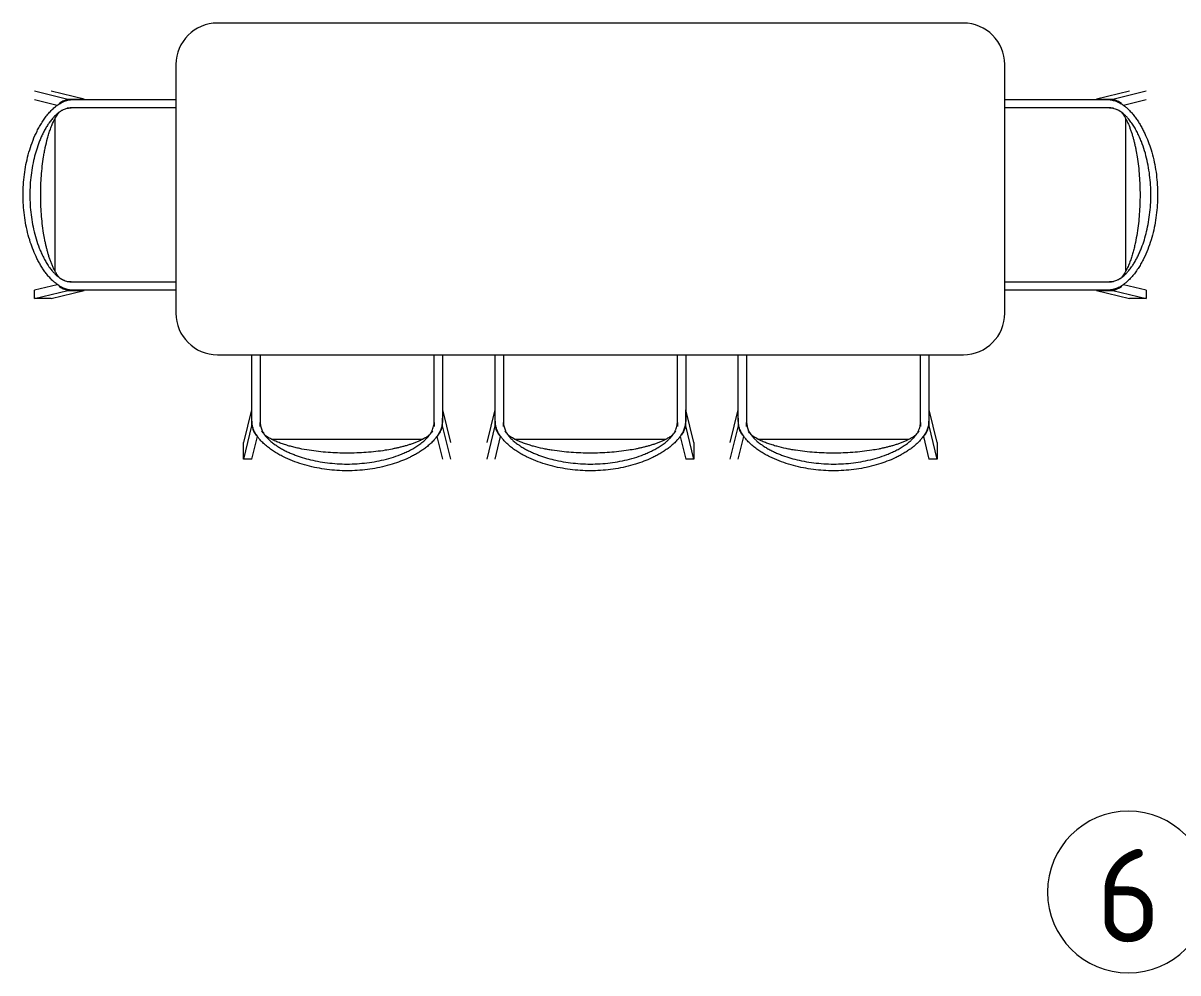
# Model space of a CAD drawing. Header units: millimetres. Extents: x -5016 to 63303, y -6019 to 98943.
# Drawn here: x 6459 to 9245, y 82913 to 85205 of the extents above; entities that cross this region are included whole.
import ezdxf

# ---------------------------------------------------------------- set-up
doc = ezdxf.new("R2010")
doc.units = ezdxf.units.MM
for name, color, linetype, lineweight in [('A-AREA-IDEN', 8, 'Continuous', 13), ('I-FURN', 9, 'Continuous', 13), ('АР_подложка', 8, 'Continuous', 13)]:
    doc.layers.add(name, color=color, linetype=linetype, lineweight=lineweight)
doc.styles.add('GOST Common', font='GOST_Common.ttf', dxfattribs={"height": 300})

# ---------------------------------------------------------------- blocks, each defined once
blk = doc.blocks.new('INT Стол прямоугольный - INT Стол прямоугольный-2651075-Планировочное решение')
at = {"layer": 'I-FURN', "color": 39}
for p, q in [((900, 400), (-900, 400)), ((-1000, 300), (-1000, -300)), ((1000, -300), (1000, 300)), ((-900, -400), (900, -400))]:
    blk.add_line(p, q, dxfattribs=at)
for centre, start, end in [((-900, 300), 90, 180), ((900, 300), 360, 90), ((-900, -300), 180, 270), ((900, -300), 270, 0)]:
    blk.add_arc(centre, 100, start, end, dxfattribs=at)
blk = doc.blocks.new('INT Стул Wooden - INT Стул Wooden-1867076-Планировочное решение')
at = {"layer": 'I-FURN', "color": 39}
for p, q in [((-230, -160), (-230, 0)), ((-210, 0), (-210, -163.9)), ((210, -163.9), (210, 0)), ((230, 0), (230, -160)), ((-230.7, -132.8), (-250, -212.2)), ((-230.7, -132.8), (-230.5, -171.9)), ((230.5, -171.9), (230.7, -132.8)), ((250, -212.2), (230.7, -132.8)), ((-230, -160), (-230, -171.5)), ((-210, -173.4), (-210, -163.9)), ((210, -163.9), (210, -173.4)), ((230, -171.5), (230, -160)), ((-230.5, -171.9), (-250, -252.2)), ((250, -252.2), (230.5, -171.9)), ((-230, -252.2), (-216.7, -197.7)), ((-182.7, -203.4), (182.7, -203.4)), ((216.7, -197.7), (230, -252.2)), ((250, -212.2), (250, -252.2)), ((250, -252.2), (230, -252.2))]:
    blk.add_line(p, q, dxfattribs=at)
for points, knots in [([(230, -160), (229.8, -163.5), (228.9, -170.5), (226.5, -178.8), (224, -185.1), (220.7, -191.2), (216.7, -197.1), (212.9, -201.9), (210.7, -204.6), (207.3, -208.6), (202.9, -212.9), (197.7, -217.7), (192.3, -222.3), (185.3, -227.6), (176.5, -233.6), (167.4, -239.1), (158.1, -244.2), (145.4, -250.5), (128.9, -257.5), (107.7, -264.7), (85, -270.8), (53.1, -277), (20.4, -280.1), (-12.2, -280.1), (-36.7, -278.5), (-61, -275.4), (-85, -270.8), (-108.7, -264.4), (-131.8, -256.4), (-150.4, -248.2), (-164.8, -240.7), (-173.5, -235.5), (-180.2, -231.1), (-185.2, -227.6), (-190.1, -224), (-194.8, -220.2), (-199.3, -216.2), (-203.8, -212.1), (-208, -207.8), (-211.3, -204), (-213.8, -200.8), (-216.2, -197.6), (-219.2, -193.5), (-222.3, -188.3), (-224.9, -183), (-226.9, -177.5), (-229, -170), (-229.8, -164), (-230, -160)], [-1, -1, -1, -1, -0.980978, -0.961957, -0.952446, -0.942935, -0.923913, -0.914402, -0.909647, -0.904891, -0.88587, -0.876359, -0.866848, -0.847826, -0.828804, -0.809783, -0.790761, -0.771739, -0.733696, -0.695652, -0.652174, -0.608696, -0.521739, -0.478261, -0.434783, -0.391304, -0.347826, -0.304348, -0.26087, -0.217391, -0.195652, -0.173913, -0.163043, -0.152174, -0.141304, -0.130435, -0.119565, -0.108696, -0.097826, -0.086957, -0.081522, -0.076087, -0.065217, -0.054348, -0.043478, -0.032609, -0.021739, 0, 0, 0, 0]), ([(-210, -163.9), (-209.7, -167.5), (-208.5, -174.2), (-206, -181.3), (-203.9, -185.8), (-202.3, -188.7), (-199.1, -193.7), (-194.5, -199), (-190.4, -203.3), (-188, -205.7), (-184.2, -209.2), (-179.5, -213), (-174.6, -216.5), (-171.8, -218.5), (-167.5, -221.4), (-160.9, -225.5), (-151.7, -230.5), (-142.4, -235.1), (-132.7, -239.3), (-119.8, -244.3), (-103.2, -249.7), (-82.1, -255.1), (-59.6, -259.4), (-35.8, -262.3), (-12, -263.8), (20, -263.8), (59.7, -260.2), (98.7, -251.5), (125, -242.5), (139.6, -236.4), (148.5, -232.1), (155.5, -228.4), (160.7, -225.6), (165.8, -222.5), (170.7, -219.3), (175.6, -215.8), (180.4, -212.3), (184.2, -209.1), (187.1, -206.5), (189.2, -204.4), (191.3, -202.3), (194, -199.5), (197.3, -195.7), (200.3, -191.8), (202.4, -188.6), (203.8, -186.1), (205, -183.5), (206.5, -180), (208.6, -173.7), (209.6, -167.9), (210, -163.9)], [-1, -1, -1, -1, -0.979167, -0.958333, -0.953125, -0.947917, -0.9375, -0.916667, -0.90625, -0.901042, -0.895833, -0.875, -0.864583, -0.859375, -0.854167, -0.833333, -0.8125, -0.791667, -0.770833, -0.75, -0.708333, -0.666667, -0.619048, -0.571429, -0.52381, -0.47619, -0.380952, -0.285714, -0.238095, -0.214286, -0.190476, -0.178571, -0.166667, -0.154762, -0.142857, -0.130952, -0.119048, -0.107143, -0.10119, -0.095238, -0.089286, -0.083333, -0.071429, -0.059524, -0.053571, -0.047619, -0.041667, -0.035714, -0.02381, 0, 0, 0, 0]), ([(-230, -171.5), (-229.3, -175.1), (-227.8, -180.2), (-224.9, -186.5), (-222.7, -190.2), (-221.2, -192.4), (-220.6, -193.2), (-220.6, -193.3)], [-1, -1, -1, -1, -0.97916667, -0.96875, -0.95833333, -0.953125, -0.95238095, -0.95238095, -0.95238095, -0.95238095]), ([(-201.1, -190.4), (-201.7, -189.7), (-203.3, -187.7), (-204.7, -185.5), (-205.6, -183.9)], [-0.0431279, -0.0431279, -0.0431279, -0.0431279, -0.0375, -0.025, -0.025, -0.025, -0.025]), ([(198.1, -193.7), (197.8, -194), (195.5, -196.1), (190.4, -199.6), (184.5, -202.7), (181, -204.6), (179.8, -205.2), (177.9, -206.2), (173.7, -208.3), (168.4, -210.5), (163, -212.6), (157.7, -214.6), (150.8, -217), (142.5, -219.5), (134.2, -221.8), (125.8, -224), (117.3, -225.9), (106.1, -228.2), (90.2, -231), (69, -233.9), (46.2, -236), (23.1, -237.3), (0.1, -237.7), (-23.1, -237.3), (-46, -236), (-69.2, -233.9), (-88, -231.3), (-103.3, -228.7), (-118.5, -225.7), (-133.1, -222.2), (-146.1, -218.4), (-153.5, -216.1), (-158.9, -214.1), (-164.4, -212.1), (-169.7, -210), (-174.2, -208), (-177.2, -206.6), (-178.9, -205.7), (-180.1, -205.1), (-181.4, -204.4), (-183.1, -203.5), (-186.1, -201.9), (-190.4, -199.5), (-194.3, -196.9), (-196.9, -194.8), (-197.9, -193.9), (-198.2, -193.6)], [-0.9467731, -0.9467731, -0.9467731, -0.9467731, -0.94375, -0.925, -0.90625, -0.9015625, -0.8992187, -0.896875, -0.8875, -0.86875, -0.859375, -0.85, -0.83125, -0.8125, -0.79375, -0.775, -0.75625, -0.7375, -0.7, -0.65, -0.6, -0.55, -0.5, -0.45, -0.4, -0.35, -0.3, -0.275, -0.25, -0.2, -0.175, -0.1625, -0.15, -0.1375, -0.125, -0.1125, -0.10625, -0.103125, -0.1, -0.096875, -0.09375, -0.0875, -0.075, -0.0625, -0.05625, -0.053125, -0.053125, -0.053125, -0.053125]), ([(205.6, -183.8), (204.7, -185.4), (203.3, -187.7), (201.6, -189.8), (201.1, -190.4)], [-0.975298, -0.975298, -0.975298, -0.975298, -0.9625, -0.95685193, -0.95685193, -0.95685193, -0.95685193]), ([(220.6, -193.3), (221.1, -192.5), (222.3, -190.9), (224.3, -187.6), (227.4, -181.5), (229.2, -175.6), (230, -171.5)], [-0.04761905, -0.04761905, -0.04761905, -0.04761905, -0.04166667, -0.03571429, -0.02380952, 0, 0, 0, 0])]:
    blk.add_open_spline(points, degree=3, knots=knots, dxfattribs=at)
blk = doc.blocks.new('INT Стул Wooden - INT Стул Wooden-1867077-Планировочное решение')
at = {"layer": 'I-FURN', "color": 39}
for p, q in [((-250, 252.2), (-230.5, 171.9)), ((-216.7, 197.7), (-230, 252.2)), ((230, 252.2), (216.7, 197.7)), ((230, 252.2), (250, 252.2)), ((230.5, 171.9), (250, 252.2)), ((250, 252.2), (250, 212.2)), ((-250, 212.2), (-230.7, 132.8)), ((182.7, 203.4), (-182.7, 203.4)), ((230.7, 132.8), (250, 212.2)), ((-230.5, 171.9), (-230.7, 132.8)), ((-230, 171.5), (-230, 160)), ((-210, 163.9), (-210, 173.4)), ((210, 173.4), (210, 163.9)), ((230, 160), (230, 171.5)), ((230.7, 132.8), (230.5, 171.9)), ((-230, 0), (-230, 160)), ((-210, 163.9), (-210, 0)), ((210, 0), (210, 163.9)), ((230, 160), (230, 0))]:
    blk.add_line(p, q, dxfattribs=at)
for points, knots in [([(-230, 160), (-229.8, 163.5), (-228.9, 170.5), (-226.6, 178.7), (-224, 185), (-220.7, 191.2), (-216.7, 197.1), (-212.9, 201.9), (-210.7, 204.6), (-207.3, 208.6), (-202.9, 213), (-197.6, 217.7), (-192.3, 222.3), (-185.2, 227.7), (-176.4, 233.6), (-167.4, 239.2), (-158, 244.2), (-145.4, 250.5), (-128.9, 257.5), (-107.7, 264.7), (-85, 270.8), (-53.1, 277), (-20.4, 280.1), (12.3, 280.1), (36.7, 278.5), (61.1, 275.4), (93, 269.2), (124.4, 259.7), (150.4, 248.2), (164.8, 240.7), (173.5, 235.5), (180.3, 231), (185.3, 227.6), (190.1, 224), (194.8, 220.2), (199.4, 216.2), (203.8, 212), (208.1, 207.7), (211.3, 204), (213.8, 200.8), (216.2, 197.6), (219.2, 193.5), (222.3, 188.4), (224.9, 183.1), (226.9, 177.6), (228.9, 170), (229.8, 164.1), (230, 160)], [-1, -1, -1, -1, -0.980978, -0.961957, -0.952446, -0.942935, -0.923913, -0.914402, -0.909647, -0.904891, -0.88587, -0.876359, -0.866848, -0.847826, -0.828804, -0.809783, -0.790761, -0.771739, -0.733696, -0.695652, -0.652174, -0.608696, -0.521739, -0.478261, -0.434783, -0.391304, -0.347826, -0.26087, -0.217391, -0.195652, -0.173913, -0.163043, -0.152174, -0.141304, -0.130435, -0.119565, -0.108696, -0.097826, -0.086957, -0.081522, -0.076087, -0.065217, -0.054348, -0.043478, -0.032609, -0.021739, 0, 0, 0, 0]), ([(210, 163.9), (209.7, 167.4), (208.5, 174.2), (206.1, 181.3), (203.9, 185.8), (202.3, 188.7), (199.1, 193.7), (194.5, 199), (190.3, 203.3), (187.9, 205.7), (184.1, 209.2), (179.4, 213), (174.5, 216.6), (171.6, 218.6), (167.4, 221.5), (160.7, 225.6), (151.6, 230.6), (142.3, 235.1), (132.7, 239.3), (119.8, 244.3), (103.3, 249.7), (82.1, 255.1), (59.6, 259.4), (35.9, 262.3), (12, 263.8), (-12, 263.8), (-35.8, 262.3), (-59.6, 259.4), (-83.1, 255), (-106.1, 249), (-124.9, 242.5), (-139.6, 236.3), (-148.6, 232.1), (-155.6, 228.4), (-160.8, 225.5), (-165.9, 222.4), (-170.9, 219.2), (-175.7, 215.8), (-180.4, 212.2), (-184.3, 209.1), (-187.2, 206.4), (-189.2, 204.4), (-191.3, 202.3), (-194, 199.5), (-197.3, 195.8), (-200.3, 191.9), (-202.3, 188.6), (-203.7, 186.1), (-205, 183.6), (-206.4, 180.1), (-208.6, 173.8), (-209.6, 168), (-210, 163.9)], [-1, -1, -1, -1, -0.979167, -0.958333, -0.953125, -0.947917, -0.9375, -0.916667, -0.90625, -0.901042, -0.895833, -0.875, -0.864583, -0.859375, -0.854167, -0.833333, -0.8125, -0.791667, -0.770833, -0.75, -0.708333, -0.666667, -0.619048, -0.571429, -0.52381, -0.47619, -0.428571, -0.380952, -0.333333, -0.285714, -0.238095, -0.214286, -0.190476, -0.178571, -0.166667, -0.154762, -0.142857, -0.130952, -0.119048, -0.107143, -0.10119, -0.095238, -0.089286, -0.083333, -0.071429, -0.059524, -0.053571, -0.047619, -0.041667, -0.035714, -0.02381, 0, 0, 0, 0]), ([(-198.2, 193.6), (-197.9, 193.9), (-195.5, 196.1), (-190.4, 199.6), (-184.6, 202.7), (-181.1, 204.5), (-179.8, 205.2), (-177.9, 206.2), (-173.7, 208.3), (-168.4, 210.5), (-163, 212.6), (-157.6, 214.6), (-150.7, 217), (-142.4, 219.5), (-134.1, 221.9), (-125.8, 224), (-117.5, 225.8), (-106.2, 228.2), (-89.9, 231.1), (-69.2, 233.9), (-46, 236), (-23.1, 237.3), (0.1, 237.7), (23.1, 237.3), (46.2, 236), (69, 233.9), (92.1, 230.7), (110.8, 227.3), (125.8, 224), (137, 221.1), (146.2, 218.4), (153.6, 216), (159, 214.1), (164.4, 212.1), (169.7, 210), (174.1, 208), (177.1, 206.6), (178.8, 205.7), (180.1, 205.1), (181.3, 204.4), (183, 203.5), (186, 201.9), (190.3, 199.6), (194.3, 196.9), (196.8, 194.9), (197.8, 193.9), (198.2, 193.6)], [-0.9467413, -0.9467413, -0.9467413, -0.9467413, -0.94375, -0.925, -0.90625, -0.9015625, -0.8992187, -0.896875, -0.8875, -0.86875, -0.859375, -0.85, -0.83125, -0.8125, -0.79375, -0.775, -0.75625, -0.7375, -0.7, -0.65, -0.6, -0.55, -0.5, -0.45, -0.4, -0.35, -0.3, -0.25, -0.225, -0.2, -0.175, -0.1625, -0.15, -0.1375, -0.125, -0.1125, -0.10625, -0.103125, -0.1, -0.096875, -0.09375, -0.0875, -0.075, -0.0625, -0.05625, -0.053125, -0.053125, -0.053125, -0.053125]), ([(-220.6, 193.3), (-221.1, 192.5), (-222.3, 190.9), (-224.3, 187.6), (-226.5, 183.2), (-228.6, 177.6), (-229.6, 173.5), (-230, 171.5)], [-0.04761905, -0.04761905, -0.04761905, -0.04761905, -0.04166667, -0.03571429, -0.02380952, -0.01190476, 0, 0, 0, 0]), ([(-205.6, 183.9), (-204.7, 185.5), (-203.3, 187.7), (-201.7, 189.7), (-201.1, 190.4)], [-0.97502393, -0.97502393, -0.97502393, -0.97502393, -0.9625, -0.9568721, -0.9568721, -0.9568721, -0.9568721]), ([(201.1, 190.4), (201.6, 189.8), (203.2, 187.7), (204.7, 185.5), (205.6, 183.9)], [-0.04314807, -0.04314807, -0.04314807, -0.04314807, -0.0375, -0.025, -0.025, -0.025, -0.025]), ([(230, 171.5), (229.3, 175.1), (227.8, 180.2), (224.9, 186.5), (222.7, 190.2), (221.2, 192.4), (220.6, 193.2), (220.6, 193.3)], [-1, -1, -1, -1, -0.97916667, -0.96875, -0.95833333, -0.953125, -0.95238095, -0.95238095, -0.95238095, -0.95238095])]:
    blk.add_open_spline(points, degree=3, knots=knots, dxfattribs=at)
blk = doc.blocks.new('INT Стул Wooden - INT Стул Wooden-V3-Планировочное решение')
at = {"layer": 'I-FURN', "color": 39}
for p, q in [((-230, -160), (-230, 88.8)), ((-210, 88.8), (-210, -163.9)), ((210, -163.9), (210, 88.8)), ((230, 88.8), (230, -160)), ((-230.7, -132.8), (-250, -212.2)), ((-230.7, -132.8), (-230.5, -171.9)), ((230.5, -171.9), (230.7, -132.8)), ((250, -212.2), (230.7, -132.8)), ((-230, -160), (-230, -171.5)), ((-210, -173.4), (-210, -163.9)), ((210, -163.9), (210, -173.4)), ((230, -171.5), (230, -160)), ((-230.5, -171.9), (-250, -252.2)), ((250, -252.2), (230.5, -171.9)), ((-230, -252.2), (-216.7, -197.7)), ((-182.7, -203.4), (182.7, -203.4)), ((216.7, -197.7), (230, -252.2)), ((250, -212.2), (250, -252.2)), ((250, -252.2), (230, -252.2))]:
    blk.add_line(p, q, dxfattribs=at)
for points, knots in [([(230, -160), (229.8, -163.5), (228.9, -170.5), (226.5, -178.8), (224, -185.1), (220.7, -191.2), (216.7, -197.1), (212.9, -201.9), (210.7, -204.6), (207.3, -208.6), (202.9, -212.9), (197.7, -217.7), (192.3, -222.3), (185.3, -227.6), (176.5, -233.6), (167.4, -239.1), (158.1, -244.2), (145.4, -250.5), (128.9, -257.5), (107.7, -264.7), (85, -270.8), (53.1, -277), (20.4, -280.1), (-12.2, -280.1), (-36.7, -278.5), (-61, -275.4), (-85, -270.8), (-108.7, -264.4), (-131.8, -256.4), (-150.4, -248.2), (-164.8, -240.7), (-173.5, -235.5), (-180.2, -231.1), (-185.2, -227.6), (-190.1, -224), (-194.8, -220.2), (-199.3, -216.2), (-203.8, -212.1), (-208, -207.8), (-211.3, -204), (-213.8, -200.8), (-216.2, -197.6), (-219.2, -193.5), (-222.3, -188.3), (-224.9, -183), (-226.9, -177.5), (-229, -170), (-229.8, -164), (-230, -160)], [-1, -1, -1, -1, -0.980978, -0.961957, -0.952446, -0.942935, -0.923913, -0.914402, -0.909647, -0.904891, -0.88587, -0.876359, -0.866848, -0.847826, -0.828804, -0.809783, -0.790761, -0.771739, -0.733696, -0.695652, -0.652174, -0.608696, -0.521739, -0.478261, -0.434783, -0.391304, -0.347826, -0.304348, -0.26087, -0.217391, -0.195652, -0.173913, -0.163043, -0.152174, -0.141304, -0.130435, -0.119565, -0.108696, -0.097826, -0.086957, -0.081522, -0.076087, -0.065217, -0.054348, -0.043478, -0.032609, -0.021739, 0, 0, 0, 0]), ([(-210, -163.9), (-209.7, -167.5), (-208.5, -174.2), (-206, -181.3), (-203.9, -185.8), (-202.3, -188.7), (-199.1, -193.7), (-194.5, -199), (-190.4, -203.3), (-188, -205.7), (-184.2, -209.2), (-179.5, -213), (-174.6, -216.5), (-171.8, -218.5), (-167.5, -221.4), (-160.9, -225.5), (-151.7, -230.5), (-142.4, -235.1), (-132.7, -239.3), (-119.8, -244.3), (-103.2, -249.7), (-82.1, -255.1), (-59.6, -259.4), (-35.8, -262.3), (-12, -263.8), (20, -263.8), (59.7, -260.2), (98.7, -251.5), (125, -242.5), (139.6, -236.4), (148.5, -232.1), (155.5, -228.4), (160.7, -225.6), (165.8, -222.5), (170.7, -219.3), (175.6, -215.8), (180.4, -212.3), (184.2, -209.1), (187.1, -206.5), (189.2, -204.4), (191.3, -202.3), (194, -199.5), (197.3, -195.7), (200.3, -191.8), (202.4, -188.6), (203.8, -186.1), (205, -183.5), (206.5, -180), (208.6, -173.7), (209.6, -167.9), (210, -163.9)], [-1, -1, -1, -1, -0.979167, -0.958333, -0.953125, -0.947917, -0.9375, -0.916667, -0.90625, -0.901042, -0.895833, -0.875, -0.864583, -0.859375, -0.854167, -0.833333, -0.8125, -0.791667, -0.770833, -0.75, -0.708333, -0.666667, -0.619048, -0.571429, -0.52381, -0.47619, -0.380952, -0.285714, -0.238095, -0.214286, -0.190476, -0.178571, -0.166667, -0.154762, -0.142857, -0.130952, -0.119048, -0.107143, -0.10119, -0.095238, -0.089286, -0.083333, -0.071429, -0.059524, -0.053571, -0.047619, -0.041667, -0.035714, -0.02381, 0, 0, 0, 0]), ([(-230, -171.5), (-229.3, -175.1), (-227.8, -180.2), (-224.9, -186.5), (-222.7, -190.2), (-221.2, -192.4), (-220.6, -193.2), (-220.6, -193.3)], [-1, -1, -1, -1, -0.97916667, -0.96875, -0.95833333, -0.953125, -0.95238095, -0.95238095, -0.95238095, -0.95238095]), ([(-201.1, -190.4), (-201.7, -189.7), (-203.3, -187.7), (-204.7, -185.5), (-205.6, -183.9)], [-0.0431279, -0.0431279, -0.0431279, -0.0431279, -0.0375, -0.025, -0.025, -0.025, -0.025]), ([(198.1, -193.7), (197.8, -194), (195.5, -196.1), (190.4, -199.6), (184.5, -202.7), (181, -204.6), (179.8, -205.2), (177.9, -206.2), (173.7, -208.3), (168.4, -210.5), (163, -212.6), (157.7, -214.6), (150.8, -217), (142.5, -219.5), (134.2, -221.8), (125.8, -224), (117.3, -225.9), (106.1, -228.2), (90.2, -231), (69, -233.9), (46.2, -236), (23.1, -237.3), (0.1, -237.7), (-23.1, -237.3), (-46, -236), (-69.2, -233.9), (-88, -231.3), (-103.3, -228.7), (-118.5, -225.7), (-133.1, -222.2), (-146.1, -218.4), (-153.5, -216.1), (-158.9, -214.1), (-164.4, -212.1), (-169.7, -210), (-174.2, -208), (-177.2, -206.6), (-178.9, -205.7), (-180.1, -205.1), (-181.4, -204.4), (-183.1, -203.5), (-186.1, -201.9), (-190.4, -199.5), (-194.3, -196.9), (-196.9, -194.8), (-197.9, -193.9), (-198.2, -193.6)], [-0.9467731, -0.9467731, -0.9467731, -0.9467731, -0.94375, -0.925, -0.90625, -0.9015625, -0.8992187, -0.896875, -0.8875, -0.86875, -0.859375, -0.85, -0.83125, -0.8125, -0.79375, -0.775, -0.75625, -0.7375, -0.7, -0.65, -0.6, -0.55, -0.5, -0.45, -0.4, -0.35, -0.3, -0.275, -0.25, -0.2, -0.175, -0.1625, -0.15, -0.1375, -0.125, -0.1125, -0.10625, -0.103125, -0.1, -0.096875, -0.09375, -0.0875, -0.075, -0.0625, -0.05625, -0.053125, -0.053125, -0.053125, -0.053125]), ([(205.6, -183.8), (204.7, -185.4), (203.3, -187.7), (201.6, -189.8), (201.1, -190.4)], [-0.975298, -0.975298, -0.975298, -0.975298, -0.9625, -0.95685193, -0.95685193, -0.95685193, -0.95685193]), ([(220.6, -193.3), (221.1, -192.5), (222.3, -190.9), (224.3, -187.6), (227.4, -181.5), (229.2, -175.6), (230, -171.5)], [-0.04761905, -0.04761905, -0.04761905, -0.04761905, -0.04166667, -0.03571429, -0.02380952, 0, 0, 0, 0])]:
    blk.add_open_spline(points, degree=3, knots=knots, dxfattribs=at)
blk = doc.blocks.new('INT Стул Wooden - INT Стул Wooden-V4-Планировочное решение')
at = {"layer": 'I-FURN', "color": 39}
for p, q in [((-250, 252.2), (-230.5, 171.9)), ((-216.7, 197.7), (-230, 252.2)), ((230, 252.2), (216.7, 197.7)), ((230, 252.2), (250, 252.2)), ((230.5, 171.9), (250, 252.2)), ((250, 252.2), (250, 212.2)), ((-250, 212.2), (-230.7, 132.8)), ((182.7, 203.4), (-182.7, 203.4)), ((230.7, 132.8), (250, 212.2)), ((-230.5, 171.9), (-230.7, 132.8)), ((-230, 171.5), (-230, 160)), ((-210, 163.9), (-210, 173.4)), ((210, 173.4), (210, 163.9)), ((230, 160), (230, 171.5)), ((230.7, 132.8), (230.5, 171.9)), ((-230, -88.8), (-230, 160)), ((-210, 163.9), (-210, -88.8)), ((210, -88.8), (210, 163.9)), ((230, 160), (230, -88.8))]:
    blk.add_line(p, q, dxfattribs=at)
for points, knots in [([(-230, 160), (-229.8, 163.5), (-228.9, 170.5), (-226.6, 178.7), (-224, 185), (-220.7, 191.2), (-216.7, 197.1), (-212.9, 201.9), (-210.7, 204.6), (-207.3, 208.6), (-202.9, 213), (-197.6, 217.7), (-192.3, 222.3), (-185.2, 227.7), (-176.4, 233.6), (-167.4, 239.2), (-158, 244.2), (-145.4, 250.5), (-128.9, 257.5), (-107.7, 264.7), (-85, 270.8), (-53.1, 277), (-20.4, 280.1), (12.3, 280.1), (36.7, 278.5), (61.1, 275.4), (93, 269.2), (124.4, 259.7), (150.4, 248.2), (164.8, 240.7), (173.5, 235.5), (180.3, 231), (185.3, 227.6), (190.1, 224), (194.8, 220.2), (199.4, 216.2), (203.8, 212), (208.1, 207.7), (211.3, 204), (213.8, 200.8), (216.2, 197.6), (219.2, 193.5), (222.3, 188.4), (224.9, 183.1), (226.9, 177.6), (228.9, 170), (229.8, 164.1), (230, 160)], [-1, -1, -1, -1, -0.980978, -0.961957, -0.952446, -0.942935, -0.923913, -0.914402, -0.909647, -0.904891, -0.88587, -0.876359, -0.866848, -0.847826, -0.828804, -0.809783, -0.790761, -0.771739, -0.733696, -0.695652, -0.652174, -0.608696, -0.521739, -0.478261, -0.434783, -0.391304, -0.347826, -0.26087, -0.217391, -0.195652, -0.173913, -0.163043, -0.152174, -0.141304, -0.130435, -0.119565, -0.108696, -0.097826, -0.086957, -0.081522, -0.076087, -0.065217, -0.054348, -0.043478, -0.032609, -0.021739, 0, 0, 0, 0]), ([(210, 163.9), (209.7, 167.4), (208.5, 174.2), (206.1, 181.3), (203.9, 185.8), (202.3, 188.7), (199.1, 193.7), (194.5, 199), (190.3, 203.3), (187.9, 205.7), (184.1, 209.2), (179.4, 213), (174.5, 216.6), (171.6, 218.6), (167.4, 221.5), (160.7, 225.6), (151.6, 230.6), (142.3, 235.1), (132.7, 239.3), (119.8, 244.3), (103.3, 249.7), (82.1, 255.1), (59.6, 259.4), (35.9, 262.3), (12, 263.8), (-12, 263.8), (-35.8, 262.3), (-59.6, 259.4), (-83.1, 255), (-106.1, 249), (-124.9, 242.5), (-139.6, 236.3), (-148.6, 232.1), (-155.6, 228.4), (-160.8, 225.5), (-165.9, 222.4), (-170.9, 219.2), (-175.7, 215.8), (-180.4, 212.2), (-184.3, 209.1), (-187.2, 206.4), (-189.2, 204.4), (-191.3, 202.3), (-194, 199.5), (-197.3, 195.8), (-200.3, 191.9), (-202.3, 188.6), (-203.7, 186.1), (-205, 183.6), (-206.4, 180.1), (-208.6, 173.8), (-209.6, 168), (-210, 163.9)], [-1, -1, -1, -1, -0.979167, -0.958333, -0.953125, -0.947917, -0.9375, -0.916667, -0.90625, -0.901042, -0.895833, -0.875, -0.864583, -0.859375, -0.854167, -0.833333, -0.8125, -0.791667, -0.770833, -0.75, -0.708333, -0.666667, -0.619048, -0.571429, -0.52381, -0.47619, -0.428571, -0.380952, -0.333333, -0.285714, -0.238095, -0.214286, -0.190476, -0.178571, -0.166667, -0.154762, -0.142857, -0.130952, -0.119048, -0.107143, -0.10119, -0.095238, -0.089286, -0.083333, -0.071429, -0.059524, -0.053571, -0.047619, -0.041667, -0.035714, -0.02381, 0, 0, 0, 0]), ([(-198.2, 193.6), (-197.9, 193.9), (-195.5, 196.1), (-190.4, 199.6), (-184.6, 202.7), (-181.1, 204.5), (-179.8, 205.2), (-177.9, 206.2), (-173.7, 208.3), (-168.4, 210.5), (-163, 212.6), (-157.6, 214.6), (-150.7, 217), (-142.4, 219.5), (-134.1, 221.9), (-125.8, 224), (-117.5, 225.8), (-106.2, 228.2), (-89.9, 231.1), (-69.2, 233.9), (-46, 236), (-23.1, 237.3), (0.1, 237.7), (23.1, 237.3), (46.2, 236), (69, 233.9), (92.1, 230.7), (110.8, 227.3), (125.8, 224), (137, 221.1), (146.2, 218.4), (153.6, 216), (159, 214.1), (164.4, 212.1), (169.7, 210), (174.1, 208), (177.1, 206.6), (178.8, 205.7), (180.1, 205.1), (181.3, 204.4), (183, 203.5), (186, 201.9), (190.3, 199.6), (194.3, 196.9), (196.8, 194.9), (197.8, 193.9), (198.2, 193.6)], [-0.9467413, -0.9467413, -0.9467413, -0.9467413, -0.94375, -0.925, -0.90625, -0.9015625, -0.8992187, -0.896875, -0.8875, -0.86875, -0.859375, -0.85, -0.83125, -0.8125, -0.79375, -0.775, -0.75625, -0.7375, -0.7, -0.65, -0.6, -0.55, -0.5, -0.45, -0.4, -0.35, -0.3, -0.25, -0.225, -0.2, -0.175, -0.1625, -0.15, -0.1375, -0.125, -0.1125, -0.10625, -0.103125, -0.1, -0.096875, -0.09375, -0.0875, -0.075, -0.0625, -0.05625, -0.053125, -0.053125, -0.053125, -0.053125]), ([(-220.6, 193.3), (-221.1, 192.5), (-222.3, 190.9), (-224.3, 187.6), (-226.5, 183.2), (-228.6, 177.6), (-229.6, 173.5), (-230, 171.5)], [-0.04761905, -0.04761905, -0.04761905, -0.04761905, -0.04166667, -0.03571429, -0.02380952, -0.01190476, 0, 0, 0, 0]), ([(-205.6, 183.9), (-204.7, 185.5), (-203.3, 187.7), (-201.7, 189.7), (-201.1, 190.4)], [-0.97502393, -0.97502393, -0.97502393, -0.97502393, -0.9625, -0.9568721, -0.9568721, -0.9568721, -0.9568721]), ([(201.1, 190.4), (201.6, 189.8), (203.2, 187.7), (204.7, 185.5), (205.6, 183.9)], [-0.04314807, -0.04314807, -0.04314807, -0.04314807, -0.0375, -0.025, -0.025, -0.025, -0.025]), ([(230, 171.5), (229.3, 175.1), (227.8, 180.2), (224.9, 186.5), (222.7, 190.2), (221.2, 192.4), (220.6, 193.2), (220.6, 193.3)], [-1, -1, -1, -1, -0.97916667, -0.96875, -0.95833333, -0.953125, -0.95238095, -0.95238095, -0.95238095, -0.95238095])]:
    blk.add_open_spline(points, degree=3, knots=knots, dxfattribs=at)
blk = doc.blocks.new('INT Марка помещения - Номер помещения _ Площадь _ Имя-568133-Планировочное решение')
at = {"layer": 'A-AREA-IDEN'}
for start, end in [(360, 180), (180, 360)]:
    blk.add_arc((0, 0), 2.6, start, end, dxfattribs=at)
blk = doc.blocks.new('АР_bath')
at = {"layer": 'A-AREA-IDEN', "xscale": 74.99999999999996, "yscale": 74.99999999999996, "zscale": 74.99999999999996}
blk.add_blockref('INT Марка помещения - Номер помещения _ Площадь _ Имя-568133-Планировочное решение', (11293.9, 7781.4), dxfattribs=at)
at = {"layer": 'I-FURN', "color": 39}
for name, p in [('INT Стол прямоугольный - INT Стол прямоугольный-2651075-Планировочное решение', (9995.7, 9477.8)), ('INT Стул Wooden - INT Стул Wooden-1867076-Планировочное решение', (9995.7, 9077.8)), ('INT Стул Wooden - INT Стул Wooden-1867076-Планировочное решение', (10582.6, 9077.8))]:
    blk.add_blockref(name, p, dxfattribs=at)
for name, p, rotation in [('INT Стул Wooden - INT Стул Wooden-V3-Планировочное решение', (8906.9, 9463.3), 270.0000000000012), ('INT Стул Wooden - INT Стул Wooden-V4-Планировочное решение', (11084.5, 9463.3), 270.0000000000006), ('INT Стул Wooden - INT Стул Wooden-1867077-Планировочное решение', (9408.8, 9077.8), 180)]:
    blk.add_blockref(name, p, dxfattribs=dict(at, rotation=rotation))
at = {"layer": 'A-AREA-IDEN', "insert": (11216.7, 7885.5), "char_height": 225, "width": 192.405, "attachment_point": 1, "style": 'GOST Common'}
blk.add_mtext('\\fGOST Common|b0|i0|c204|p34|;6', dxfattribs=at)

msp = doc.modelspace()

# ---------------------------------------------------------------- block references
at = {"layer": 'АР_подложка'}
msp.add_blockref('АР_bath', (-2168, 75327), dxfattribs=at)

doc.saveas('drawing.dxf')
